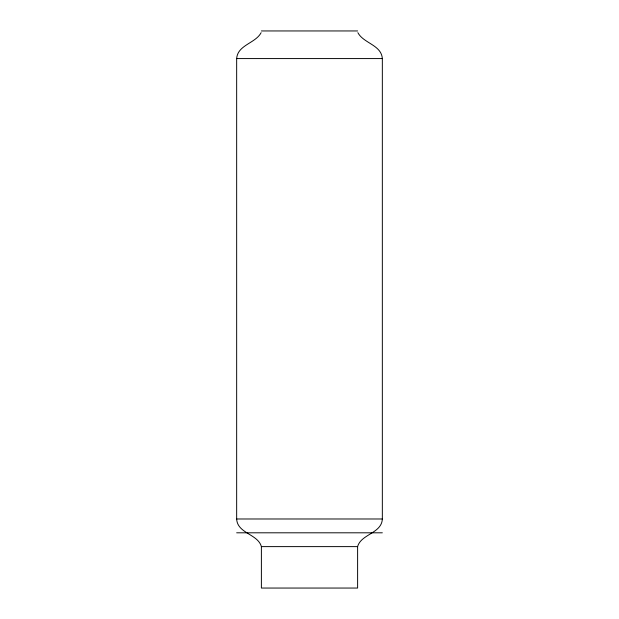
<?xml version="1.0" encoding="UTF-8"?>
<svg xmlns="http://www.w3.org/2000/svg" width="619" height="619" viewBox="0 0 619 619"><rect width="100%" height="100%" fill="white"/><g stroke="black" fill="none" stroke-linecap="round" stroke-linejoin="round"><path stroke-width="0.93" d="M357.89 32.691C363.515 43.369 381.374 44.885 382.341 58.573L382.341 518.985C381.668 533.47 361.039 534.019 357.612 546.616L357.612 588.05L261.388 588.05L261.388 546.616C257.961 534.019 237.332 533.47 236.659 518.985L236.659 58.573C237.626 44.885 255.485 43.369 261.11 32.691M261.388 30.95L357.612 30.95M236.659 58.573L382.341 58.573M236.659 518.985L382.341 518.985M236.659 532.804L382.341 532.804M261.388 546.616L357.612 546.616"/></g></svg>
